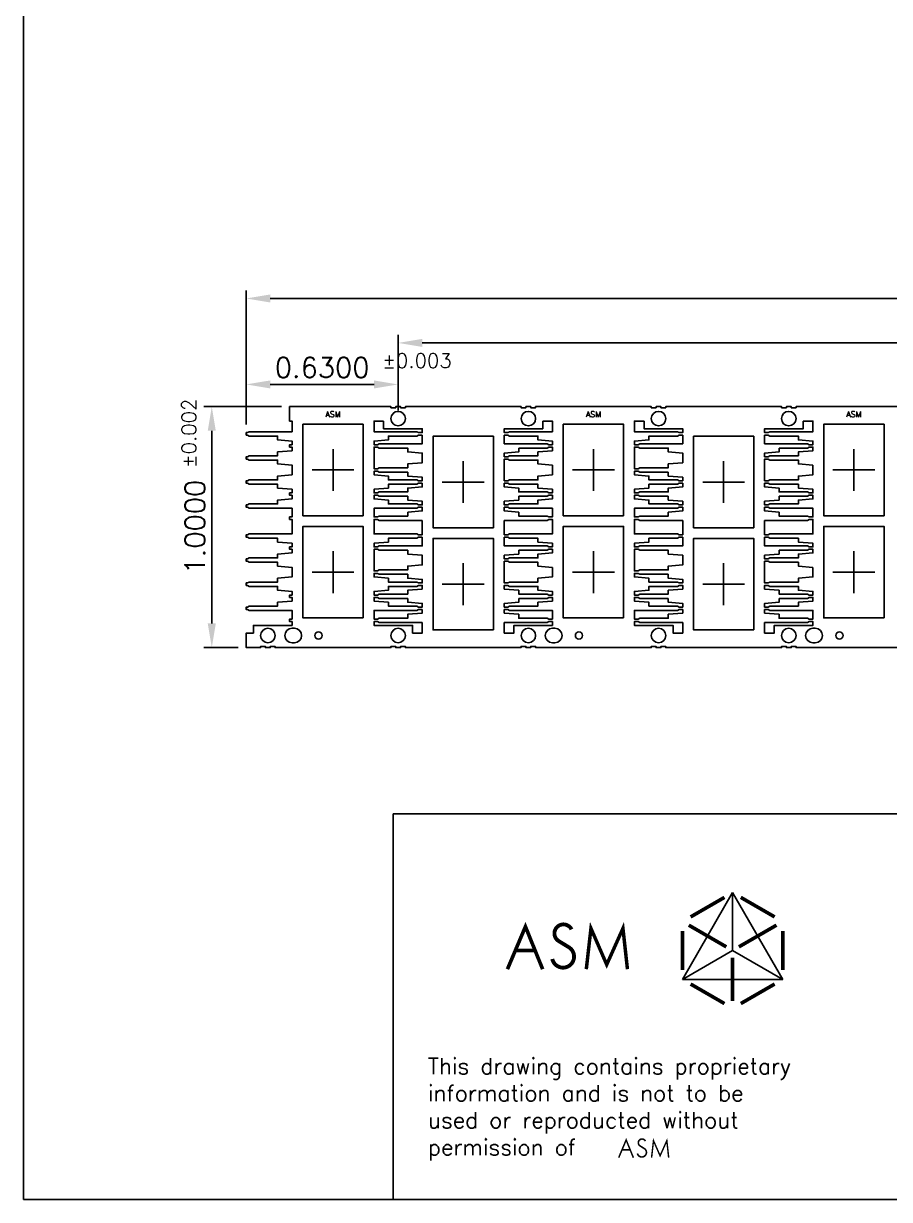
# Model space of a CAD drawing. Extents: x 5 to 821, y 9 to 392.
# Drawn here: x 5 to 112.7, y 9 to 155.4 of the extents above; entities that cross this region are included whole.
import ezdxf
from ezdxf.enums import TextEntityAlignment as Align
from ezdxf.lldxf.tags import DXFTag

# ---------------------------------------------------------------- set-up
doc = ezdxf.new("R2010")
doc.units = 0
doc.header["$LTSCALE"] = 8
doc.header["$MEASUREMENT"] = 0
for name, color, linetype in [('CEN', 2, 'CENTER'), ('COIN-LINE', 4, 'Continuous'), ('DIM', 7, 'Continuous'), ('DRAWING-SHEET', 6, 'Continuous'), ('PKG-OUT', 3, 'HIDDEN')]:
    doc.layers.add(name, color=color, linetype=linetype)
doc.styles.add('SIMPLEX', font='SIMPLEX.shx', dxfattribs={"height": 2.5})
tags = doc.linetypes.add('CENTER', pattern=[2, 1.25, -0.25, 0.25, -0.25]).pattern_tags.tags
tags[10:11] = [DXFTag(74, 4), DXFTag(75, 0), DXFTag(340, '0'), DXFTag(46, 1.0), DXFTag(50, 0.0), DXFTag(44, 0.0), DXFTag(45, 0.0)]
tags[8:9] = [DXFTag(74, 4), DXFTag(75, 0), DXFTag(340, '0'), DXFTag(46, 1.0), DXFTag(50, 0.0), DXFTag(44, 0.0), DXFTag(45, 0.0)]
tags[6:7] = [DXFTag(74, 4), DXFTag(75, 0), DXFTag(340, '0'), DXFTag(46, 1.0), DXFTag(50, 0.0), DXFTag(44, 0.0), DXFTag(45, 0.0)]
tags[4:5] = [DXFTag(74, 4), DXFTag(75, 0), DXFTag(340, '0'), DXFTag(46, 1.0), DXFTag(50, 0.0), DXFTag(44, 0.0), DXFTag(45, 0.0)]
tags = doc.linetypes.add('HIDDEN', pattern=[0.375, 0.25, -0.125]).pattern_tags.tags
tags[6:7] = [DXFTag(74, 4), DXFTag(75, 0), DXFTag(340, '0'), DXFTag(46, 1.0), DXFTag(50, 0.0), DXFTag(44, 0.0), DXFTag(45, 0.0)]
tags[4:5] = [DXFTag(74, 4), DXFTag(75, 0), DXFTag(340, '0'), DXFTag(46, 1.0), DXFTag(50, 0.0), DXFTag(44, 0.0), DXFTag(45, 0.0)]

# ---------------------------------------------------------------- blocks, each defined once
blk = doc.blocks.new('TABLET')
at = {"layer": 'DRAWING-SHEET', "color": 1}
for p, q in [((93.21, 47.2), (86.98, 36.4)), ((93.21, 40), (93.21, 47.2)), ((99.45, 36.4), (93.21, 47.2)), ((86.98, 36.4), (93.21, 40)), ((93.21, 40), (99.45, 36.4)), ((86.98, 36.4), (99.45, 36.4))]:
    blk.add_line(p, q, dxfattribs=at)
at = {"layer": 'DRAWING-SHEET'}
blk.add_lwpolyline([(5, 392), (5, 9), (277, 9), (277, 392)], close=True, dxfattribs=at)
blk.add_lwpolyline([(277, 57), (51, 57), (51, 9)], dxfattribs=at)
at = {"layer": 'DRAWING-SHEET', "color": 1}
for points, const_width in [([(87.99, 44.18), (92.2, 46.61)], 0.45), ([(94.23, 46.61), (98.44, 44.18)], 0.45), ([(65.2, 37.67), (67.44, 42.97), (69.58, 37.67)], 0.453), ([(75.01, 37.67), (75.59, 42.75), (77.55, 38.24), (79.57, 42.75), (80.13, 37.67)], 0.432), ([(86.98, 37.57), (86.98, 42.43)], 0.45), ([(87.76, 43.15), (92.43, 40.45)], 0.45), ([(93.99, 40.45), (98.67, 43.15)], 0.45), ([(99.45, 42.43), (99.45, 37.57)], 0.45), ([(66.19, 40), (68.64, 40)], 0.453), ([(93.21, 33.7), (93.21, 39.1)], 0.45), ([(92.2, 33.39), (87.99, 35.82)], 0.45), ([(98.44, 35.82), (94.23, 33.39)], 0.45), ([(79.04, 14.2), (79.97, 16.41), (80.87, 14.2)], 0.189), ([(83.13, 14.2), (83.37, 16.32), (84.19, 14.44), (85.03, 16.32), (85.26, 14.2)], 0.18), ([(79.45, 15.18), (80.47, 15.18)], 0.189)]:
    blk.add_lwpolyline(points, dxfattribs=dict(at, const_width=const_width))
at = {"layer": 'DRAWING-SHEET', "color": 1, "flags": 128}
for points, const_width in [([(73.17, 42.63, 1.322767), (71.58, 41.17), (72.84, 40.4, -1.508624), (70.78, 38.94)], 0.48), ([(82.36, 16.27, 1.322767), (81.7, 15.67), (82.22, 15.34, -1.508624), (81.37, 14.73)], 0.2)]:
    blk.add_lwpolyline(points, format="xyb", dxfattribs=dict(at, const_width=const_width))
at = {"layer": 'DRAWING-SHEET', "color": 7, "style": 'SIMPLEX'}
for s, p in [('This drawing contains proprietary', (55.31, 24.59)), ('information and is not to be', (55.31, 21.23)), ('used or reproducted without', (55.31, 17.87)), ('permission of', (55.31, 14.5))]:
    blk.add_text(s, height=2, dxfattribs=at).set_placement(p)

msp = doc.modelspace()

# ---------------------------------------------------------------- linework, layer by layer
at = {"layer": 'CEN'}
for p, q in [((43.5, 97.21), (43.5, 102.42)), ((75.9, 97.21), (75.9, 102.42)), ((108.3, 97.21), (108.3, 102.42)), ((46.11, 99.82), (40.89, 99.82)), ((59.7, 95.71), (59.7, 100.92)), ((78.51, 99.82), (73.29, 99.82)), ((92.1, 95.71), (92.1, 100.92)), ((110.91, 99.82), (105.69, 99.82)), ((62.31, 98.32), (57.09, 98.32)), ((94.71, 98.32), (89.49, 98.32)), ((43.5, 84.49), (43.5, 89.7)), ((75.9, 84.49), (75.9, 89.7)), ((108.3, 84.49), (108.3, 89.7)), ((59.7, 82.99), (59.7, 88.2)), ((92.1, 82.99), (92.1, 88.2)), ((46.11, 87.1), (40.89, 87.1)), ((78.51, 87.1), (73.29, 87.1)), ((110.91, 87.1), (105.69, 87.1)), ((62.31, 85.6), (57.09, 85.6)), ((94.71, 85.6), (89.49, 85.6))]:
    msp.add_line(p, q, dxfattribs=at)
at = {"layer": 'COIN-LINE'}
msp.add_lwpolyline([(115.5, 107.71), (101.1, 107.71), (101.1, 107.56), (100.5, 107.56), (100.5, 107.71), (99.9, 107.71), (99.9, 107.56), (99.3, 107.56), (99.3, 107.71), (84.9, 107.71), (84.9, 107.56), (84.3, 107.56), (84.3, 107.71), (83.7, 107.71), (83.7, 107.56), (83.1, 107.56), (83.1, 107.71), (68.7, 107.71), (68.7, 107.56), (68.1, 107.56), (68.1, 107.71), (67.5, 107.71), (67.5, 107.56), (66.9, 107.56), (66.9, 107.71), (52.5, 107.71), (52.5, 107.56), (51.9, 107.56), (51.9, 107.71), (51.3, 107.71), (51.3, 107.56), (50.7, 107.56), (50.7, 107.71), (38.1, 107.71), (38.1, 105.91), (38.4, 105.91), (38.4, 104.59), (33.06, 104.59), (32.85, 104.47), (32.7, 104.47), (32.7, 104.17), (32.85, 104.17), (33.06, 104.05), (36.6, 104.05), (36.6, 103.57), (38.4, 103.42), (38.4, 102.97), (38.1, 102.97), (38.1, 102.67), (38.4, 102.67), (38.4, 102.22), (36.6, 102.07), (36.6, 101.59), (33.06, 101.59), (32.85, 101.47), (32.7, 101.47), (32.7, 101.17), (32.85, 101.17), (33.06, 101.05), (36.6, 101.05), (36.6, 100.57), (38.4, 100.42), (38.4, 99.22), (36.6, 99.07), (36.6, 98.59), (33.06, 98.59), (32.85, 98.47), (32.7, 98.47), (32.7, 98.17), (32.85, 98.17), (33.06, 98.05), (36.6, 98.05), (36.6, 97.57), (38.4, 97.42), (38.4, 96.97), (38.1, 96.97), (38.1, 96.67), (38.4, 96.67), (38.4, 96.22), (36.6, 96.07), (36.6, 95.59), (33.06, 95.59), (32.85, 95.47), (32.7, 95.47), (32.7, 95.17), (32.85, 95.17), (33.06, 95.05), (38.4, 95.05), (38.4, 93.97), (38.1, 93.97), (38.1, 93.67), (38.4, 93.67), (38.4, 91.87), (33.06, 91.87), (32.85, 91.75), (32.7, 91.75), (32.7, 91.45), (32.85, 91.45), (33.06, 91.33), (36.6, 91.33), (36.6, 90.85), (38.4, 90.7), (38.4, 90.25), (38.1, 90.25), (38.1, 89.95), (38.4, 89.95), (38.4, 89.5), (36.6, 89.35), (36.6, 88.87), (33.06, 88.87), (32.85, 88.75), (32.7, 88.75), (32.7, 88.45), (32.85, 88.45), (33.06, 88.33), (36.6, 88.33), (36.6, 87.85), (38.4, 87.7), (38.4, 86.5), (36.6, 86.35), (36.6, 85.87), (33.06, 85.87), (32.85, 85.75), (32.7, 85.75), (32.7, 85.45), (32.85, 85.45), (33.06, 85.33), (36.6, 85.33), (36.6, 84.85), (38.4, 84.7), (38.4, 84.25), (38.1, 84.25), (38.1, 83.95), (38.4, 83.95), (38.4, 83.5), (36.6, 83.35), (36.6, 82.87), (33.06, 82.87), (32.85, 82.75), (32.7, 82.75), (32.7, 82.45), (32.85, 82.45), (33.06, 82.33), (38.4, 82.33), (38.4, 81.25), (38.1, 81.25), (38.1, 80.95), (38.4, 80.95), (38.4, 80.47), (33.6, 80.47), (33.6, 79.51), (32.7, 79.51), (32.7, 77.71), (34.5, 77.71), (34.5, 77.86), (35.1, 77.86), (35.1, 77.71), (35.7, 77.71), (35.7, 77.86), (36.3, 77.86), (36.3, 77.71), (50.7, 77.71), (50.7, 77.86), (51.3, 77.86), (51.3, 77.71), (51.9, 77.71), (51.9, 77.86), (52.5, 77.86), (52.5, 77.71), (66.9, 77.71), (66.9, 77.86), (67.5, 77.86), (67.5, 77.71), (68.1, 77.71), (68.1, 77.86), (68.7, 77.86), (68.7, 77.71), (83.1, 77.71), (83.1, 77.86), (83.7, 77.86), (83.7, 77.71), (84.3, 77.71), (84.3, 77.86), (84.9, 77.86), (84.9, 77.71), (99.3, 77.71), (99.3, 77.86), (99.9, 77.86), (99.9, 77.71), (100.5, 77.71), (100.5, 77.86), (101.1, 77.86), (101.1, 77.71), (115.5, 77.71)], dxfattribs=at)
for points in [[(52.5, 106.21, 1), (50.7, 106.21, 1)], [(66.9, 106.21, -1), (68.7, 106.21, -1)], [(84.9, 106.21, 1), (83.1, 106.21, 1)], [(99.3, 106.21, -1), (101.1, 106.21, -1)], [(36.3, 79.21, -1), (34.5, 79.21, -1)], [(38.7, 80.11), (38.4, 80.11, 1), (38.4, 78.31), (38.7, 78.31, 1)], [(41.25, 79.21, 1), (42.15, 79.21, 1)], [(50.7, 79.21, 1), (52.5, 79.21, 1)], [(68.7, 79.21, -1), (66.9, 79.21, -1)], [(71.1, 80.11), (70.8, 80.11, 1), (70.8, 78.31), (71.1, 78.31, 1)], [(73.65, 79.21, 1), (74.55, 79.21, 1)], [(83.1, 79.21, 1), (84.9, 79.21, 1)], [(101.1, 79.21, -1), (99.3, 79.21, -1)], [(103.5, 80.11), (103.2, 80.11, 1), (103.2, 78.31), (103.5, 78.31, 1)], [(106.05, 79.21, 1), (106.95, 79.21, 1)]]:
    msp.add_lwpolyline(points, format="xyb", close=True, dxfattribs=at)
for points in [[(49.8, 105.91), (48.6, 105.91), (48.6, 104.59), (53.94, 104.59), (54.15, 104.47), (54.6, 104.47), (54.6, 104.95), (49.8, 104.95)], [(69.6, 105.91), (70.8, 105.91), (70.8, 104.59), (65.46, 104.59), (65.25, 104.47), (64.8, 104.47), (64.8, 104.95), (69.6, 104.95)], [(82.2, 105.91), (81, 105.91), (81, 104.59), (86.34, 104.59), (86.55, 104.47), (87, 104.47), (87, 104.95), (82.2, 104.95)], [(102, 105.91), (103.2, 105.91), (103.2, 104.59), (97.86, 104.59), (97.65, 104.47), (97.2, 104.47), (97.2, 104.95), (102, 104.95)], [(54.6, 104.17), (54.15, 104.17), (53.94, 104.05), (50.4, 104.05), (50.4, 103.57), (48.6, 103.42), (48.6, 102.97), (49.05, 102.97), (49.26, 103.09), (54.6, 103.09)], [(64.8, 104.17), (65.25, 104.17), (65.46, 104.05), (69, 104.05), (69, 103.57), (70.8, 103.42), (70.8, 102.97), (70.35, 102.97), (70.14, 103.09), (64.8, 103.09)], [(87, 104.17), (86.55, 104.17), (86.34, 104.05), (82.8, 104.05), (82.8, 103.57), (81, 103.42), (81, 102.97), (81.45, 102.97), (81.66, 103.09), (87, 103.09)], [(97.2, 104.17), (97.65, 104.17), (97.86, 104.05), (101.4, 104.05), (101.4, 103.57), (103.2, 103.42), (103.2, 102.97), (102.75, 102.97), (102.54, 103.09), (97.2, 103.09)], [(49.05, 99.97), (49.26, 100.09), (52.8, 100.09), (52.8, 100.57), (54.6, 100.72), (54.6, 101.92), (52.8, 102.07), (52.8, 102.55), (49.26, 102.55), (49.05, 102.67), (48.6, 102.67), (48.6, 99.97)], [(66.6, 102.55), (70.14, 102.55), (70.35, 102.67), (70.8, 102.67), (70.8, 102.22), (69, 102.07), (69, 101.59), (65.46, 101.59), (65.25, 101.47), (64.8, 101.47), (64.8, 101.92), (66.6, 102.07)], [(81.45, 99.97), (81.66, 100.09), (85.2, 100.09), (85.2, 100.57), (87, 100.72), (87, 101.92), (85.2, 102.07), (85.2, 102.55), (81.66, 102.55), (81.45, 102.67), (81, 102.67), (81, 99.97)], [(99, 102.55), (102.54, 102.55), (102.75, 102.67), (103.2, 102.67), (103.2, 102.22), (101.4, 102.07), (101.4, 101.59), (97.86, 101.59), (97.65, 101.47), (97.2, 101.47), (97.2, 101.92), (99, 102.07)], [(70.8, 100.42), (70.8, 99.22), (69, 99.07), (69, 98.59), (65.46, 98.59), (65.25, 98.47), (64.8, 98.47), (64.8, 101.17), (65.25, 101.17), (65.46, 101.05), (69, 101.05), (69, 100.57)], [(103.2, 100.42), (103.2, 99.22), (101.4, 99.07), (101.4, 98.59), (97.86, 98.59), (97.65, 98.47), (97.2, 98.47), (97.2, 101.17), (97.65, 101.17), (97.86, 101.05), (101.4, 101.05), (101.4, 100.57)], [(52.8, 99.55), (49.26, 99.55), (49.05, 99.67), (48.6, 99.67), (48.6, 99.22), (50.4, 99.07), (50.4, 98.59), (53.94, 98.59), (54.15, 98.47), (54.6, 98.47), (54.6, 98.92), (52.8, 99.07)], [(85.2, 99.55), (81.66, 99.55), (81.45, 99.67), (81, 99.67), (81, 99.22), (82.8, 99.07), (82.8, 98.59), (86.34, 98.59), (86.55, 98.47), (87, 98.47), (87, 98.92), (85.2, 99.07)], [(54.6, 98.17), (54.15, 98.17), (53.94, 98.05), (50.4, 98.05), (50.4, 97.57), (48.6, 97.42), (48.6, 96.97), (49.05, 96.97), (49.26, 97.09), (52.8, 97.09), (52.8, 97.57), (54.6, 97.72)], [(64.8, 98.17), (65.25, 98.17), (65.46, 98.05), (69, 98.05), (69, 97.57), (70.8, 97.42), (70.8, 96.97), (70.35, 96.97), (70.14, 97.09), (66.6, 97.09), (66.6, 97.57), (64.8, 97.72)], [(87, 98.17), (86.55, 98.17), (86.34, 98.05), (82.8, 98.05), (82.8, 97.57), (81, 97.42), (81, 96.97), (81.45, 96.97), (81.66, 97.09), (85.2, 97.09), (85.2, 97.57), (87, 97.72)], [(97.2, 98.17), (97.65, 98.17), (97.86, 98.05), (101.4, 98.05), (101.4, 97.57), (103.2, 97.42), (103.2, 96.97), (102.75, 96.97), (102.54, 97.09), (99, 97.09), (99, 97.57), (97.2, 97.72)], [(52.8, 96.55), (49.26, 96.55), (49.05, 96.67), (48.6, 96.67), (48.6, 96.22), (50.4, 96.07), (50.4, 95.59), (53.94, 95.59), (54.15, 95.47), (54.6, 95.47), (54.6, 95.92), (52.8, 96.07)], [(66.6, 96.55), (70.14, 96.55), (70.35, 96.67), (70.8, 96.67), (70.8, 96.22), (69, 96.07), (69, 95.59), (65.46, 95.59), (65.25, 95.47), (64.8, 95.47), (64.8, 95.92), (66.6, 96.07)], [(85.2, 96.55), (81.66, 96.55), (81.45, 96.67), (81, 96.67), (81, 96.22), (82.8, 96.07), (82.8, 95.59), (86.34, 95.59), (86.55, 95.47), (87, 95.47), (87, 95.92), (85.2, 96.07)], [(99, 96.55), (102.54, 96.55), (102.75, 96.67), (103.2, 96.67), (103.2, 96.22), (101.4, 96.07), (101.4, 95.59), (97.86, 95.59), (97.65, 95.47), (97.2, 95.47), (97.2, 95.92), (99, 96.07)], [(52.8, 94.57), (54.6, 94.72), (54.6, 95.17), (54.15, 95.17), (53.94, 95.05), (48.6, 95.05), (48.6, 93.97), (49.05, 93.97), (49.26, 94.09), (52.8, 94.09)], [(66.6, 94.57), (64.8, 94.72), (64.8, 95.17), (65.25, 95.17), (65.46, 95.05), (70.8, 95.05), (70.8, 93.97), (70.35, 93.97), (70.14, 94.09), (66.6, 94.09)], [(85.2, 94.57), (87, 94.72), (87, 95.17), (86.55, 95.17), (86.34, 95.05), (81, 95.05), (81, 93.97), (81.45, 93.97), (81.66, 94.09), (85.2, 94.09)], [(99, 94.57), (97.2, 94.72), (97.2, 95.17), (97.65, 95.17), (97.86, 95.05), (103.2, 95.05), (103.2, 93.97), (102.75, 93.97), (102.54, 94.09), (99, 94.09)], [(54.6, 93.55), (49.26, 93.55), (49.05, 93.67), (48.6, 93.67), (48.6, 91.87), (53.94, 91.87), (54.15, 91.75), (54.6, 91.75)], [(64.8, 93.55), (70.14, 93.55), (70.35, 93.67), (70.8, 93.67), (70.8, 91.87), (65.46, 91.87), (65.25, 91.75), (64.8, 91.75)], [(87, 93.55), (81.66, 93.55), (81.45, 93.67), (81, 93.67), (81, 91.87), (86.34, 91.87), (86.55, 91.75), (87, 91.75)], [(97.2, 93.55), (102.54, 93.55), (102.75, 93.67), (103.2, 93.67), (103.2, 91.87), (97.86, 91.87), (97.65, 91.75), (97.2, 91.75)], [(54.6, 91.45), (54.15, 91.45), (53.94, 91.33), (50.4, 91.33), (50.4, 90.85), (48.6, 90.7), (48.6, 90.25), (49.05, 90.25), (49.26, 90.37), (54.6, 90.37)], [(64.8, 91.45), (65.25, 91.45), (65.46, 91.33), (69, 91.33), (69, 90.85), (70.8, 90.7), (70.8, 90.25), (70.35, 90.25), (70.14, 90.37), (64.8, 90.37)], [(87, 91.45), (86.55, 91.45), (86.34, 91.33), (82.8, 91.33), (82.8, 90.85), (81, 90.7), (81, 90.25), (81.45, 90.25), (81.66, 90.37), (87, 90.37)], [(97.2, 91.45), (97.65, 91.45), (97.86, 91.33), (101.4, 91.33), (101.4, 90.85), (103.2, 90.7), (103.2, 90.25), (102.75, 90.25), (102.54, 90.37), (97.2, 90.37)], [(49.05, 87.25), (49.26, 87.37), (52.8, 87.37), (52.8, 87.85), (54.6, 88), (54.6, 89.2), (52.8, 89.35), (52.8, 89.83), (49.26, 89.83), (49.05, 89.95), (48.6, 89.95), (48.6, 87.25)], [(66.6, 89.83), (70.14, 89.83), (70.35, 89.95), (70.8, 89.95), (70.8, 89.5), (69, 89.35), (69, 88.87), (65.46, 88.87), (65.25, 88.75), (64.8, 88.75), (64.8, 89.2), (66.6, 89.35)], [(81.45, 87.25), (81.66, 87.37), (85.2, 87.37), (85.2, 87.85), (87, 88), (87, 89.2), (85.2, 89.35), (85.2, 89.83), (81.66, 89.83), (81.45, 89.95), (81, 89.95), (81, 87.25)], [(99, 89.83), (102.54, 89.83), (102.75, 89.95), (103.2, 89.95), (103.2, 89.5), (101.4, 89.35), (101.4, 88.87), (97.86, 88.87), (97.65, 88.75), (97.2, 88.75), (97.2, 89.2), (99, 89.35)], [(70.8, 87.7), (70.8, 86.5), (69, 86.35), (69, 85.87), (65.46, 85.87), (65.25, 85.75), (64.8, 85.75), (64.8, 88.45), (65.25, 88.45), (65.46, 88.33), (69, 88.33), (69, 87.85)], [(103.2, 87.7), (103.2, 86.5), (101.4, 86.35), (101.4, 85.87), (97.86, 85.87), (97.65, 85.75), (97.2, 85.75), (97.2, 88.45), (97.65, 88.45), (97.86, 88.33), (101.4, 88.33), (101.4, 87.85)], [(52.8, 86.83), (49.26, 86.83), (49.05, 86.95), (48.6, 86.95), (48.6, 86.5), (50.4, 86.35), (50.4, 85.87), (53.94, 85.87), (54.15, 85.75), (54.6, 85.75), (54.6, 86.2), (52.8, 86.35)], [(85.2, 86.83), (81.66, 86.83), (81.45, 86.95), (81, 86.95), (81, 86.5), (82.8, 86.35), (82.8, 85.87), (86.34, 85.87), (86.55, 85.75), (87, 85.75), (87, 86.2), (85.2, 86.35)], [(54.6, 85), (54.6, 85.45), (54.15, 85.45), (53.94, 85.33), (50.4, 85.33), (50.4, 84.85), (48.6, 84.7), (48.6, 84.25), (49.05, 84.25), (49.26, 84.37), (52.8, 84.37), (52.8, 84.85)], [(64.8, 85), (64.8, 85.45), (65.25, 85.45), (65.46, 85.33), (69, 85.33), (69, 84.85), (70.8, 84.7), (70.8, 84.25), (70.35, 84.25), (70.14, 84.37), (66.6, 84.37), (66.6, 84.85)], [(87, 85), (87, 85.45), (86.55, 85.45), (86.34, 85.33), (82.8, 85.33), (82.8, 84.85), (81, 84.7), (81, 84.25), (81.45, 84.25), (81.66, 84.37), (85.2, 84.37), (85.2, 84.85)], [(97.2, 85), (97.2, 85.45), (97.65, 85.45), (97.86, 85.33), (101.4, 85.33), (101.4, 84.85), (103.2, 84.7), (103.2, 84.25), (102.75, 84.25), (102.54, 84.37), (99, 84.37), (99, 84.85)], [(52.8, 83.83), (49.26, 83.83), (49.05, 83.95), (48.6, 83.95), (48.6, 83.5), (50.4, 83.35), (50.4, 82.87), (53.94, 82.87), (54.15, 82.75), (54.6, 82.75), (54.6, 83.2), (52.8, 83.35)], [(66.6, 83.83), (70.14, 83.83), (70.35, 83.95), (70.8, 83.95), (70.8, 83.5), (69, 83.35), (69, 82.87), (65.46, 82.87), (65.25, 82.75), (64.8, 82.75), (64.8, 83.2), (66.6, 83.35)], [(85.2, 83.83), (81.66, 83.83), (81.45, 83.95), (81, 83.95), (81, 83.5), (82.8, 83.35), (82.8, 82.87), (86.34, 82.87), (86.55, 82.75), (87, 82.75), (87, 83.2), (85.2, 83.35)], [(99, 83.83), (102.54, 83.83), (102.75, 83.95), (103.2, 83.95), (103.2, 83.5), (101.4, 83.35), (101.4, 82.87), (97.86, 82.87), (97.65, 82.75), (97.2, 82.75), (97.2, 83.2), (99, 83.35)], [(54.6, 82.45), (54.15, 82.45), (53.94, 82.33), (48.6, 82.33), (48.6, 81.25), (49.05, 81.25), (49.26, 81.37), (52.8, 81.37), (52.8, 81.85), (54.6, 82)], [(64.8, 82.45), (65.25, 82.45), (65.46, 82.33), (70.8, 82.33), (70.8, 81.25), (70.35, 81.25), (70.14, 81.37), (66.6, 81.37), (66.6, 81.85), (64.8, 82)], [(87, 82.45), (86.55, 82.45), (86.34, 82.33), (81, 82.33), (81, 81.25), (81.45, 81.25), (81.66, 81.37), (85.2, 81.37), (85.2, 81.85), (87, 82)], [(97.2, 82.45), (97.65, 82.45), (97.86, 82.33), (103.2, 82.33), (103.2, 81.25), (102.75, 81.25), (102.54, 81.37), (99, 81.37), (99, 81.85), (97.2, 82)], [(54.6, 80.83), (49.26, 80.83), (49.05, 80.95), (48.6, 80.95), (48.6, 80.47), (53.4, 80.47), (53.4, 79.51), (54.6, 79.51)], [(64.8, 80.83), (70.14, 80.83), (70.35, 80.95), (70.8, 80.95), (70.8, 80.47), (66, 80.47), (66, 79.51), (64.8, 79.51)], [(87, 80.83), (81.66, 80.83), (81.45, 80.95), (81, 80.95), (81, 80.47), (85.8, 80.47), (85.8, 79.51), (87, 79.51)], [(97.2, 80.83), (102.54, 80.83), (102.75, 80.95), (103.2, 80.95), (103.2, 80.47), (98.4, 80.47), (98.4, 79.51), (97.2, 79.51)]]:
    msp.add_lwpolyline(points, close=True, dxfattribs=at)
at = {"layer": 'DIM'}
for p, q in [((32.7, 105.47), (32.7, 122.17)), ((35.7, 121.17), (261.9, 121.17)), ((51.6, 107.21), (51.6, 116.64)), ((54.6, 115.64), (259.2, 115.64)), ((35.7, 110.47), (48.6, 110.47)), ((37.1, 107.71), (27.42, 107.71)), ((28.42, 104.71), (28.42, 80.71)), ((31.7, 77.71), (27.42, 77.71))]:
    msp.add_line(p, q, dxfattribs=at)
for points in [[(35.7, 121.67), (35.7, 120.67), (32.7, 121.17)], [(54.6, 116.14), (54.6, 115.14), (51.6, 115.64)], [(35.7, 110.97), (35.7, 109.97), (32.7, 110.47)], [(48.6, 110.97), (48.6, 109.97), (51.6, 110.47)], [(27.92, 104.71), (28.92, 104.71), (28.42, 107.71)], [(27.92, 80.71), (28.92, 80.71), (28.42, 77.71)]]:
    msp.add_solid(points, dxfattribs=at)
at = {"layer": 'PKG-OUT'}
for points in [[(47.25, 94.12), (47.25, 105.52), (39.75, 105.52), (39.75, 94.12)], [(79.65, 94.12), (79.65, 105.52), (72.15, 105.52), (72.15, 94.12)], [(112.05, 94.12), (112.05, 105.52), (104.55, 105.52), (104.55, 94.12)], [(63.45, 92.62), (63.45, 104.02), (55.95, 104.02), (55.95, 92.62)], [(95.85, 92.62), (95.85, 104.02), (88.35, 104.02), (88.35, 92.62)], [(47.25, 81.4), (47.25, 92.8), (39.75, 92.8), (39.75, 81.4)], [(79.65, 81.4), (79.65, 92.8), (72.15, 92.8), (72.15, 81.4)], [(112.05, 81.4), (112.05, 92.8), (104.55, 92.8), (104.55, 81.4)], [(63.45, 79.9), (63.45, 91.3), (55.95, 91.3), (55.95, 79.9)], [(95.85, 79.9), (95.85, 91.3), (88.35, 91.3), (88.35, 79.9)]]:
    msp.add_lwpolyline(points, close=True, dxfattribs=at)

# ---------------------------------------------------------------- block references
msp.add_blockref('TABLET', (0, 0))

# ---------------------------------------------------------------- texts
at = {"layer": 'DIM', "style": 'SIMPLEX'}
msp.add_text('%%p0.003', height=1.8, dxfattribs=at).set_placement((49.63, 112.54))
msp.add_text('%%p0.002', height=1.8, rotation=90, dxfattribs=at).set_placement((26.47, 100.06))
at = {"layer": 'DIM', "insert": (42.15, 112.57), "char_height": 2.5, "attachment_point": 5, "style": 'SIMPLEX'}
msp.add_mtext('\\A1;0.6300', dxfattribs=at)
at = {"layer": 'DIM', "insert": (26.32, 92.71), "char_height": 2.5, "attachment_point": 5, "rotation": 90, "style": 'SIMPLEX'}
msp.add_mtext('\\A1;1.0000', dxfattribs=at)
at = {"layer": 'PKG-OUT', "style": 'SIMPLEX'}
for p in [(43.5, 106.76), (75.9, 106.76), (108.3, 106.76)]:
    msp.add_text('ASM', height=0.709, dxfattribs=at).set_placement(p, align=Align.MIDDLE)

doc.saveas('drawing.dxf')
